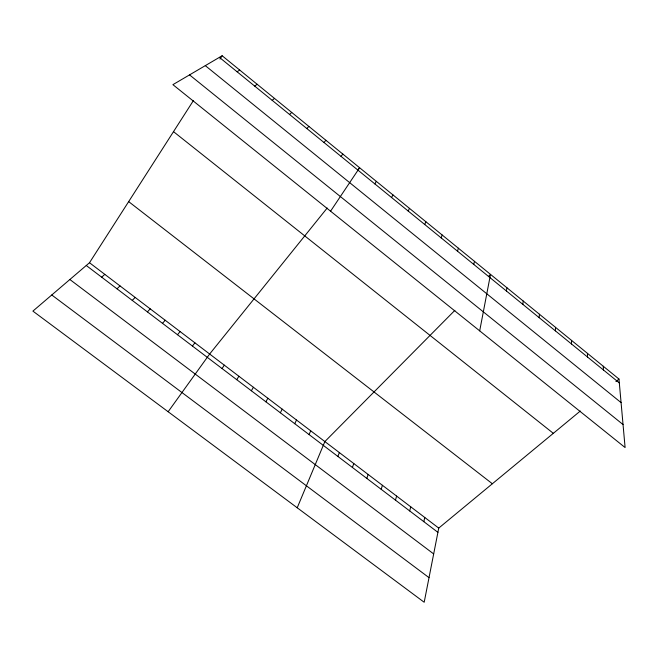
<?xml version="1.0" encoding="UTF-8"?>
<svg xmlns="http://www.w3.org/2000/svg" width="658" height="658" viewBox="0 0 658 658"><rect width="100%" height="100%" fill="white"/><g stroke="black" fill="none" stroke-linecap="round" stroke-linejoin="round"><path stroke-width="0.99" d="M571.531 344.002L571.531 340.392M555.401 330.884L555.525 327.347M539.182 317.674L539.42 314.228M522.855 304.383L523.217 301.027M506.43 291.017L506.915 287.752M479.69 330.859L490.506 274.386L488.409 276.508M580.307 411.02L438.746 528.094L424.188 602.251L32.9 311.111L89.496 262.731L193.386 100.625M423.842 521.671L424.772 517.476M473.76 264.426L474.492 261.333M409.704 510.945L410.724 506.8M395.491 500.154L396.601 496.066M457.524 251.2L458.379 248.206M381.204 489.313L382.405 485.283M366.835 478.407L368.135 474.443M441.189 237.908L442.168 234.996M352.4 467.451L353.79 463.545M337.883 456.438L339.364 452.589M424.747 224.526L425.858 221.713M297.219 507.779L324.871 441.567L454.875 310.346M309.046 434.551L310.724 430.825M408.215 211.062L409.449 208.339M294.735 423.694L296.511 420.026M391.576 197.523L392.941 194.891M280.349 412.772L282.216 409.161M265.89 401.799L267.855 398.255M374.838 183.895L376.327 181.361M251.348 390.77L253.42 387.282M236.732 379.674L238.903 376.253M220.002 59.088L222.149 55.749L618.972 379.041L625.1 447.547L172.898 84.66L222.149 55.749M330.571 211.185L359.622 167.749L357.705 170.118M222.042 368.529L224.312 365.165M168.144 411.744L209.647 354.02L327.199 208.018M341.041 156.382L342.802 154.046M192.432 346.05L194.908 342.826M177.504 334.725L180.086 331.558M323.983 142.506L325.883 140.261M162.501 323.341L165.191 320.24M147.417 311.892L150.213 308.865M306.825 128.532L308.865 126.394M132.258 300.385L135.153 297.424M117.009 288.821L120.019 285.917M289.561 114.476L291.733 112.444M101.686 277.183L104.795 274.361M272.182 100.337L274.501 98.404M615.929 381.558L618.972 379.041M254.695 86.099L257.155 84.273M237.102 71.78L239.709 70.052M51.768 294.99L429.016 577.65M69.871 279.51L433.671 553.929M89.496 262.731L438.746 528.094M86.272 265.495L437.907 532.347M128.664 201.619L492.357 483.753M173.506 131.649L553.329 433.334M189.545 74.889L623.044 424.55M205.296 65.635L621.086 402.63M219.394 57.361L619.318 382.907M603.254 366.235L603.485 370.018M587.438 353.354L587.553 357.055"/></g></svg>
